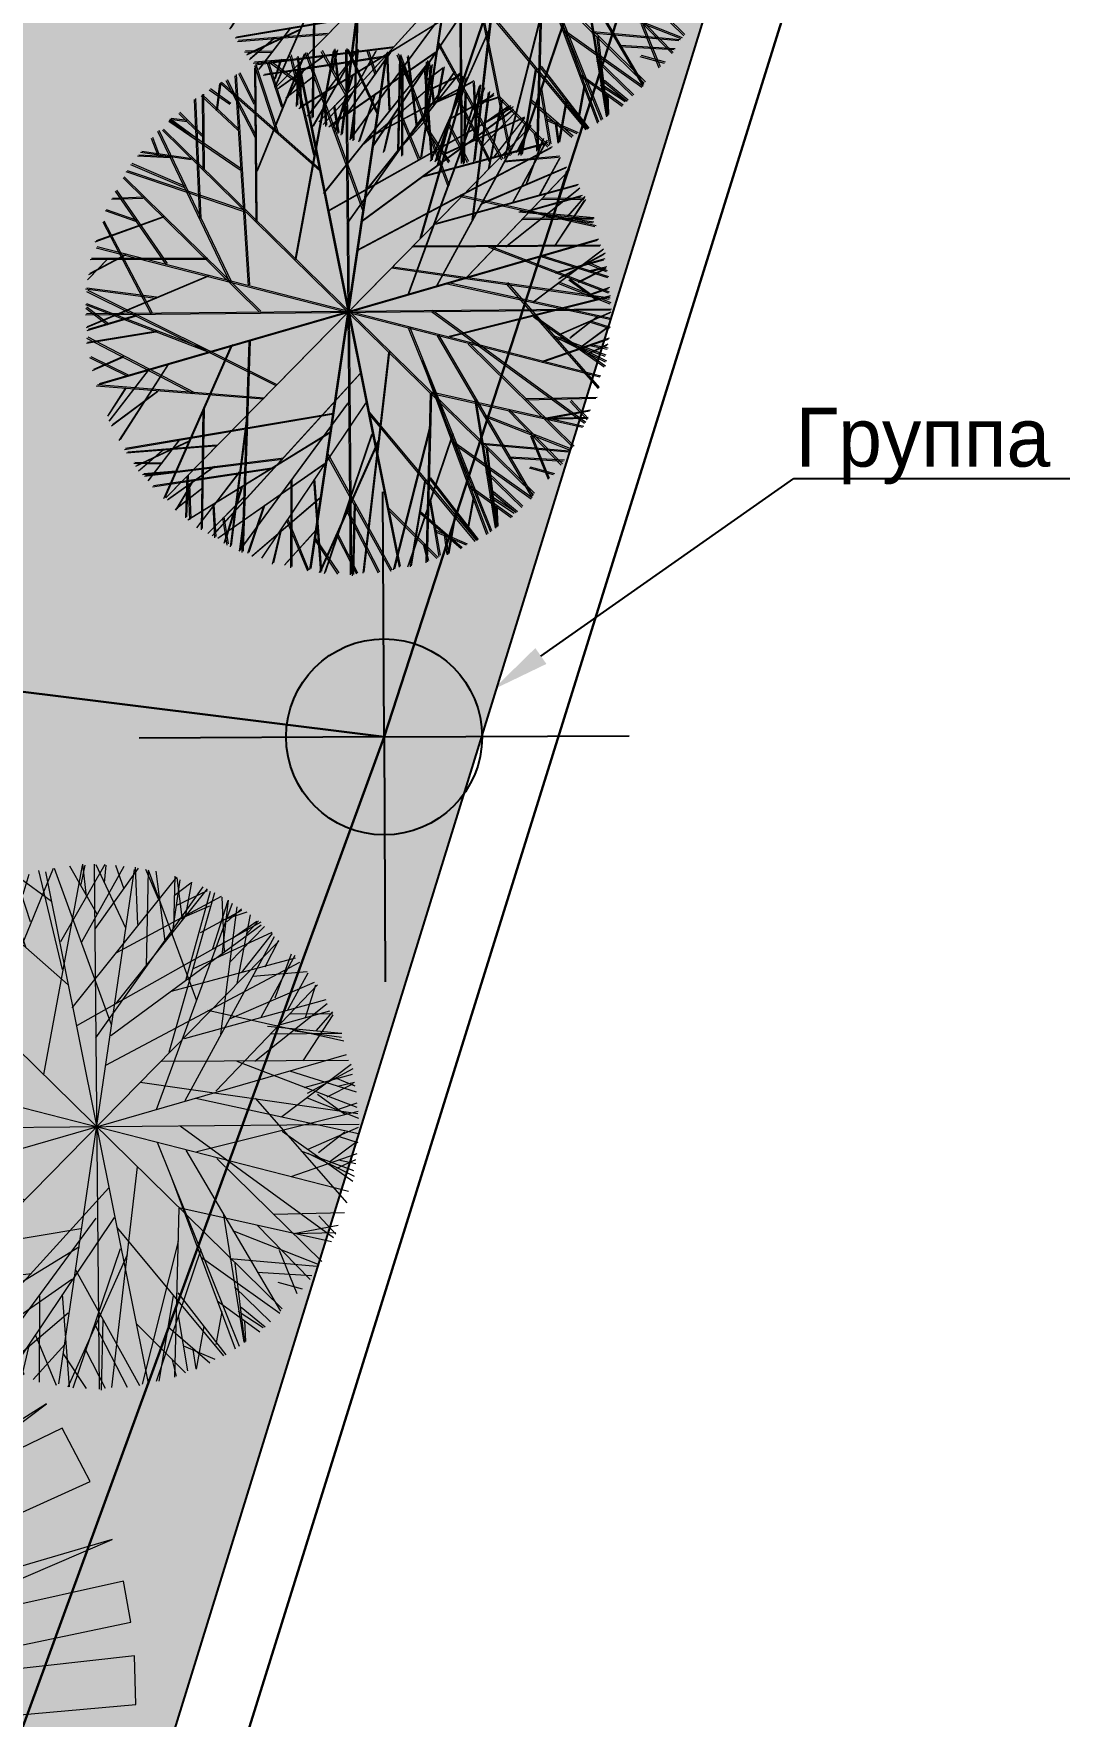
# Model space of a CAD drawing. Header units: millimetres. Extents: x -1042495 to -977915, y 3191218 to 3280168.
# Drawn here: x -990383 to -985150, y 3216048 to 3224631 of the extents above; entities that cross this region are included whole.
import ezdxf
from ezdxf import colors
from ezdxf.entities.mleader import LeaderData, LeaderLine
from ezdxf.math import Vec2, Vec3

# ---------------------------------------------------------------- set-up
doc = ezdxf.new("R2010")
doc.units = ezdxf.units.MM
doc.layers.get('0').update_dxf_attribs({"lineweight": 15})
for name, color, linetype in [('000 Граница', 6, 'Continuous'), ('000 Привязки', 1, 'Continuous'), ('_Освещение уличные фанари', 1, 'Continuous'), ('p', 7, 'Continuous'), ('Сосны', 67, 'Continuous')]:
    doc.layers.add(name, color=color, linetype=linetype)
for name, color, linetype, lineweight in [('_Группы Электрика', 7, 'Continuous', 15), ('_Кабель 0.4', 1, 'g5_119_3', 30), ('деревья', 118, 'Continuous', 0)]:
    doc.layers.add(name, color=color, linetype=linetype, lineweight=lineweight)
doc.layers.add('АР-15_ Окружение деревья_Ном._пера__102', color=7, linetype='Continuous', lineweight=5, true_color=0xcccccc)
doc.layers.add('кустарники лиственные', color=7, linetype='Continuous', lineweight=20, true_color=0x455c00)
doc.linetypes.add('g5_119_3', pattern='A,4,-1,[31,GUGK_2005.shx,S=0.1,R=0,X=0,Y=0],4,[31,GUGK_2005.shx,S=0.1,R=180,X=0,Y=0],-1', length=10)

# ---------------------------------------------------------------- blocks, each defined once
blk = doc.blocks.new('й3')
at = {"layer": 'деревья', "lineweight": 0}
for p, q in [((-135.0005525550951, 507.1464805208379), (-91.23814700337243, 591.6659040655286)), ((-125.3775391008821, 549.405999999999), (-79.60253910088795, 594.5460000000021)), ((-123.6165391008835, 321.4429999999993), (-125.3775391008821, 587.7760000000017)), ((-84.73081395632471, 319.2984245867665), (30.18472518945055, 598.6245200519697)), ((-35.91373809227662, 439.5506420053425), (-58.28054031061765, 599.0202421789363)), ((-53.19453910087759, 596.8059999999969), (165.1154608991201, 167.9629999999997)), ((88.79587012191769, 318.1925874934095), (-22.57260615707492, 598.9517569541676)), ((24.27046089911892, 549.405999999999), (-14.46153910088469, 599.0560000000005)), ((0.01046089910960291, 599.9959999999992), (0.01046089910960291, -600)), ((4.904460899109836, 486.2079999999987), (36.59446089911216, 596.8059999999969)), ((41.50578191094974, 439.0534589406998), (65.89057539888017, 598.2269776790599)), ((182.7214608991198, 355.2979999999989), (54.20046089911193, 596.8059999999969)), ((98.21346089911822, 515.5489999999991), (128.1434608991112, 585.5159999999996)), ((141.4407932763133, 505.3888769947407), (98.75239104278444, 590.455800124404)), ((-211.8816873365868, 482.515776984219), (-236.8683836662094, 551.9357647941506)), ((-220.4475391008891, 420.7530000000006), (-165.8705391008843, 576.4860000000008)), ((-211.6455391008785, 558.4359999999979), (-0.3775391008821316, 450.094000000001)), ((160.0737781332427, 571.9944905743869), (-160.0479108090367, -571.9994361003774)), ((-152.7884397476591, 573.9827502718108), (152.8181503137312, -573.9739615039689)), ((128.1379029491945, 457.8677427919756), (243.8677384947514, 548.8843468073355)), ((196.8054608991224, 195.0469999999987), (163.3544608991215, 576.4860000000008)), ((170.397460899112, 511.0349999999999), (232.0164608991181, 551.6660000000011)), ((177.4394608991133, 436.5519999999997), (254.9044608991098, 542.6359999999986)), ((-326.08153910088, 504.2639999999992), (-232.7715391008824, 235.6739999999991)), ((-311.997539100892, 511.0349999999999), (-2.138539100880735, 201.8179999999993)), ((-281.4888741859613, 528.9573060386792), (-112.7948728737829, 414.9199384687236)), ((-264.4615391008847, 465.8940000000002), (-262.7015391008899, 538.1160000000018)), ((288.1936128888919, 525.342583912512), (118.0687861137994, 413.4509819231462)), ((308.4543852160714, 513.6832868732927), (232.3616181580437, 38.52492848058682)), ((316.5234608991159, 508.7779999999984), (302.4394608991133, 305.643)), ((-370.0965391008795, 470.4079999999994), (-352.4895391008904, 355.2979999999989)), ((-356.7090802918392, 403.6583734079941), (-360.9679840817407, 477.3444715575679)), ((-288.7343273347942, 372.4055333222132), (-341.6790637237718, 492.6199092083807)), ((293.455655662241, 368.7116002667135), (347.9187378474599, 488.2457542139673)), ((311.2424608991132, 425.2669999999998), (358.7774608991167, 481.6929999999993)), ((334.6982582304918, 152.2985200466064), (370.9978823884594, 468.4897907847335)), ((343.150570492362, 429.7561699665712), (341.0842435628729, 492.6928096689007)), ((361.8207935765968, 399.1009893844821), (367.012637720225, 472.7272352237742)), ((-70.07018586616323, 268.0709742500367), (-416.8697014679055, 430.3817135755489)), ((-401.7865391008818, 445.5800000000017), (-364.8145391008875, 432.0380000000005)), ((73.48758928989992, 267.154932551508), (422.3150574623724, 425.0602129267645)), ((290.2826751630491, 390.0823145520844), (381.0238815400808, 460.8085979921234)), ((356.9084824046004, 179.5655328020002), (395.253448104806, 450.4408271912253)), ((-438.7575391008868, 364.3260000000009), (-444.0395391008788, 402.6959999999999)), ((-396.8076433456154, 343.4669180922865), (-442.3373602484207, 404.4442160625076)), ((-327.3068585502187, 243.3246127296843), (-439.9406047233788, 405.1895660951341)), ((420.0104608991096, -420), (-419.9895391008904, 420)), ((420.0104608991096, 420), (-419.9895391008904, -420)), ((352.3533238398231, 311.1219096192071), (425.6060320388206, 416.1899482537665)), ((382.9753588877793, 358.8488365851808), (448.3674267571769, 397.7726525435719)), ((401.1537766107504, 338.4064880055666), (447.4521582789312, 398.8022315965463)), ((-215.783657173859, 336.2349408046648), (-489.180589252981, 346.1283241853707)), ((-458.1235391008813, 382.3830000000016), (-405.3075391008897, 330.4709999999977)), ((273.9233396625204, 41.75331222241584), (471.5081911544694, 369.7394500131886)), ((362.2984608991101, 251.474000000002), (489.0594608991087, 350.7839999999997)), ((371.10146089911, 371.0980000000018), (466.1714608991169, 375.612000000001)), ((392.6592563566373, 368.2823219073543), (470.6574895008525, 365.9130487317489)), ((-511.3619746919139, 312.3168581340142), (-477.8841576626146, 265.5830470337787)), ((-498.6165391008835, 328.2139999999999), (-327.8425391008932, 328.2139999999999)), ((-418.2063616002852, 248.0229103230304), (-498.0082179690071, 330.8953268686164)), ((139.8503166433802, -26.81907430767023), (508.1271040902211, 314.7452666953577)), ((220.0527131675626, 333.4678763839584), (493.5530214783066, 339.8977176670378)), ((421.3419184873928, 242.699107466924), (502.1870063696842, 324.5541346143291)), ((438.6579054919566, 312.6930129474858), (512.3864388080547, 309.2458841340667)), ((-532.0675391008845, 274.0440000000017), (-401.7865391008818, 208.5900000000001)), ((-324.4150638219289, 62.27628744814865), (-526.1533759547892, 287.0657493069812)), ((-463.1762074886065, 296.4660947846278), (-525.554375851978, 287.8489934372265)), ((233.7774608991167, 233.4170000000013), (533.0734608991188, 274.0440000000017)), ((348.5581469675672, 59.5629299951288), (514.1722588804259, 301.8261066776722)), ((400.4880733429891, 248.3472985080552), (525.5674764771102, 288.4694145117537)), ((466.9217214158707, 290.5688340694578), (529.1857451225515, 281.1623641762089)), ((-547.9125391008856, 244.7019999999975), (-477.4895391008904, 210.8470000000016)), ((-543.0283221824648, 253.2084248991814), (-62.52599949126306, 227.072383933526)), ((546.2195446755068, 246.3032554413294), (65.42473445678479, 226.2551828219512)), ((543.6364608991134, 253.7309999999998), (209.1294608991157, 3.19800000000032)), ((440.9195506814285, 196.7580680431129), (549.2291190486867, 234.1224404464956)), ((471.9990818601655, 243.3978430716306), (539.2284438386996, 252.8689247394068)), ((-322.5605391008867, 206.3329999999987), (-591.9265391008812, 93.47999999999956)), ((-411.5494693277433, 158.459955849532), (-564.9168386439997, 207.5443449158265)), ((-560.2365391008934, 208.5900000000001), (-208.1235391008813, 208.5900000000001)), ((207.6329210809636, -38.25208728140933), (559.5617397340975, 202.8334993686731)), ((555.4311410445953, 224.818594692988), (424.4265779900597, 68.93404850610386)), ((-532.8637371507939, 163.2191859484228), (-578.2263631852838, 148.7949576759784)), ((-515.4609233079973, 98.54498345770844), (-572.6002084126667, 174.6618882406001)), ((-570.7995391008881, 179.2479999999996), (-470.4475391008891, 147.6490000000013)), ((501.9851994120836, 160.4329798010513), (573.6320403677673, 178.0454720173802)), ((-597.2085391008877, 28.02500000000146), (-120.0955391008902, 120.5650000000023)), ((-586.6455391008785, 127.3359999999993), (-359.532539100881, 75.42399999999907)), ((385.1854608991125, 134.107), (582.3694608991209, 136.3640000000014)), ((473.6668379497569, 144.5112152616712), (589.9020543264487, 97.87972775736853)), ((497.2983723718062, 77.56290629228897), (576.1591575681523, 150.26263693289)), ((-598.7065741755796, -23.94869840233878), (-422.7388603201543, 78.50885847608151)), ((-591.6266504157829, 91.53612947333386), (-233.2820820329362, -35.5104611952338)), ((586.7923360304994, 92.12508354019883), (-586.7714142322802, -92.12508354019883)), ((-583.3923946483992, 111.5377155232236), (583.413316446633, -111.5417155232244)), ((382.1693753424479, 82.38481545913601), (593.5336273829453, 68.42412180306565)), ((518.465708811389, 81.4027751199319), (597.9616199044249, 29.06654278049245)), ((-485.6729324420012, -5.210391314412846), (-596.0044234947418, 55.63014191040565)), ((-271.9023608874559, 53.24292071612945), (-568.6808197799546, -188.7017557274594)), ((-463.8471792264172, -379.2700626656624), (-231.6938281466719, 42.23960072468617)), ((279.2606630172813, -51.33021654765616), (596.6108344967361, 59.87426511544618)), ((293.6364608991134, -66.77100000000064), (594.6924608991103, 70.90999999999985)), ((326.4001601022464, 50.99284687184627), (592.2222536433692, -92.42006513544766)), ((-526.6503143003938, 18.59388608425797), (-600.0346522483596, 26.22334510430301)), ((-599.9895391008904, 0), (600.0104608991096, 0)), ((-553.5049005364563, 30.24976032702034), (-597.6312180390669, 20.51108071124327)), ((-422.9392752957065, 30.06650506339429), (-594.7239989526715, -68.17859155776387)), ((-546.151539100887, -247.3349999999991), (-202.8425391008932, 0.940999999998894)), ((451.612003328235, 8.237302193843789), (596.0857440944237, -63.90961917515597)), ((510.9300588964543, 29.36164335765716), (597.6141378936445, -13.92662181210835)), ((-452.9615302292514, -70.93361994992301), (-598.2098532194213, -4.201486988778925)), ((-557.3205816202681, -22.82229465360797), (-597.4596120563801, -27.08849924895185)), ((-452.8425391008932, -1.315999999998894), (-590.1665391008864, -100.6270000000004)), ((-208.3263739234244, -34.14554736892751), (-458.1088761616265, -379.9559796358371)), ((-140.6668200342392, -22.00553017303537), (-371.8886677986739, -467.9096099182207)), ((92.93246089911554, -91.59799999999814), (596.4534608991089, -28.40099999999802)), ((440.9070873893652, -10.09615617501186), (601.8395766287722, -4.478227000268816)), ((-597.2085391008877, -48.71399999999994), (-542.6305391008937, -66.77100000000064)), ((-280.1607751698757, -46.03628652021507), (-541.2790100347338, -257.9203007852338)), ((-396.5684579023946, -48.4286402636244), (-524.1754434203613, -290.420827641683)), ((525.9320515789732, -286.0436314817998), (231.5823249500827, -45.39886356963689)), ((-460.8237942883134, -98.4422762635404), (-592.1037536352815, -93.94632754728082)), ((-100.7295391008811, -100.6270000000004), (-25.02553910088318, -597.1779999999999)), ((263.7074608991097, -184.137999999999), (589.4114608991222, -98.36899999999878)), ((450.3120773121773, -86.27863323163183), (564.4736555427371, -198.1597619214517)), ((-518.4887315371452, -146.1084284586723), (-586.7172391922941, -117.954386739053)), ((-584.8845391008799, -123.1970000000001), (-364.8145391008875, -116.4259999999995)), ((-285.4482059718284, -231.7853622261646), (-584.6973008907953, -123.4130336769449)), ((-422.2522624877893, -160.3310065548067), (-582.6058972013852, -141.23776512923)), ((-38.28032397094648, -137.1446148960677), (-508.1484769087838, -314.6774571303686)), ((-148.2645391008846, -150.2819999999992), (-146.5045391008898, -576.8650000000016)), ((36.56804761187232, -137.611756047525), (504.1499432695127, -321.0815412172451)), ((282.5174175372667, -235.3754526905395), (583.1151143946772, -130.8019998020609)), ((387.931717971107, -171.1965454320562), (582.8078116149409, -136.7669300099005)), ((-570.7995391008881, -184.137999999999), (-452.8425391008932, -179.6239999999998)), ((-470.9453104598215, -200.2541400139016), (-567.1573735125567, -188.7980335140419)), ((-435.5038698071294, -176.8320350480681), (-562.2039400956855, -195.6028685371384)), ((-526.7865391008818, -181.880000000001), (-554.9555391008762, -220.2510000000002)), ((-504.6351141737105, -187.4505086355966), (-537.2639397651219, -258.3356098171935)), ((-532.0675391008845, -274.4199999999983), (-167.6305391008791, -166.0809999999983)), ((-307.9175300604838, -173.8212378640346), (-381.9431676607055, -457.7925142616368)), ((-0.3775391008821316, -190.9089999999997), (258.4254608991178, -538.4950000000026)), ((511.4358622059372, -312.9102794800347), (113.1829758800304, -168.3534387906875)), ((186.2424608991132, -186.3940000000002), (267.2284608991176, -533.9809999999998)), ((188.002460899108, -186.3940000000002), (573.566460899121, -172.8529999999992)), ((381.6644608991191, -181.880000000001), (524.2704608991189, -290.219000000001)), ((433.2570643739746, -182.3270852458954), (559.7092270170979, -202.7011512092067)), ((458.8950072147272, -159.1889338158981), (542.1834479092358, -253.7280476666092)), ((532.2799069045432, -166.8192201485253), (571.5000395893439, -176.3650809366445)), ((-481.6744480446359, -208.3628627018152), (-556.371960724442, -222.9047878993515)), ((-331.8418413366453, -206.6568962092169), (-535.4941306637775, -264.9277556486959)), ((-472.2085391008877, -193.1660000000011), (-502.1375391008769, -263.135000000002)), ((-359.532539100881, -224.7649999999994), (-440.5185391008854, -405.3290000000015)), ((-58.243356157167, -202.9220623680703), (-430.872431630487, -410.5845905258975)), ((-199.3205391008814, -202.1939999999995), (-285.5885391008778, -527.2099999999991)), ((21.78774632317072, -598.2826680039652), (-62.51505428526434, -227.5473126632933)), ((-29.33581541421881, -597.9520192564232), (59.65582550808904, -228.3141508825865)), ((55.69636470534897, -203.6367720276176), (425.6653707778605, -416.002230694321)), ((459.1294608991157, -240.5639999999985), (555.9604608991212, -222.5080000000016)), ((502.2482737321698, -193.8202989084748), (533.9766765464738, -265.1129793452019)), ((510.7578952267213, -215.4813764441569), (555.5797614219191, -221.2236832785784)), ((-404.9847007704666, -269.0765055263219), (-514.2854167021869, -304.986493006294)), ((-441.8301204239833, -241.0155229047814), (-491.4917007116892, -336.083928383825)), ((-263.5413766265701, -256.4211360746885), (-190.8794569830643, -566.2837311692238)), ((430.4928790094855, -414.6880855295822), (301.2686202310724, -236.4249589885876)), ((425.0842904260062, -282.1652984077664), (499.782895989134, -267.6214224139767)), ((-396.9692967209558, -296.0430795440298), (-522.1243549497012, -291.4243618909131)), ((-389.4615391008847, -290.219000000001), (-514.4615391008847, -306.018)), ((-208.5996367398329, -285.5095056348509), (-499.2755832033872, -325.8452836553879)), ((-465.1665391008864, -301.5040000000008), (-495.0955391008902, -335.3600000000006)), ((-468.1478938374057, -288.5557303976311), (-487.4665789734136, -348.4896834511055)), ((-372.5755129148311, -307.0744501663139), (-454.28109055401, -387.3941707064587)), ((-244.0059612134501, -305.4329921838726), (-325.6748870916199, -500.8810276150471)), ((-78.4466590549273, -272.8748852705176), (-319.3914154362865, -507.4451145246312)), ((75.01204941411561, -273.8398717044256), (312.9664957295026, -511.4430062770552)), ((204.9945615852048, -288.121950043791), (495.136313553332, -332.1360910199146)), ((304.2004608991119, -301.5040000000008), (323.566460899121, -500.125)), ((472.9980015051697, -368.8022787084483), (403.0021310603479, -273.7506708016372)), ((-324.3205391008814, -324.0750000000007), (-481.0105391008838, -355.6739999999991)), ((-428.1773692270217, -314.1199769484738), (-466.6087439534313, -370.0888784620656)), ((-348.4957176558091, -334.1538468101862), (-437.8126856785093, -405.9141293363282)), ((-146.5045391008898, -321.8179999999993), (-39.10953910088574, -594.9219999999987)), ((240.1457022183895, -308.4922824216992), (319.3326017673389, -504.9590301115386)), ((314.7634608991211, -312.7900000000009), (496.10146089911, -333.1029999999992)), ((368.6841509102087, -311.7620250565997), (449.3658736624493, -393.1101568036174)), ((415.1154608991201, -326.3320000000022), (460.8904608991143, -380.5010000000002)), ((424.1923111164215, -319.5112200807198), (461.9117209206161, -375.9623903433749)), ((446.4059863773582, -333.6581829818278), (493.97450326533, -335.4081552897078)), ((-436.997539100892, -346.6450000000004), (-466.9265391008812, -373.7299999999996)), ((-246.8565391008888, -378.2439999999988), (-387.7015391008899, -457.2410000000018)), ((-340.3900865853502, -359.6692862340278), (-350.4276820874366, -484.5066517522755)), ((-146.5045391008898, -362.4449999999997), (-276.7865391008818, -529.4670000000006)), ((-61.99753910089203, -362.4449999999997), (179.2004608991119, -570.094000000001)), ((228.4954608991102, -364.7020000000011), (353.4954608991102, -484.3260000000009)), ((335.8351587243233, -363.9449931723721), (344.2908033136773, -488.899477796087)), ((-361.9901891429763, -388.5515040417413), (-422.0664631341788, -420.1794948621246)), ((-290.9816036934499, -410.6528846880537), (-391.2017989907035, -448.8652744534302)), ((-226.4988865047781, -411.8702413875762), (-259.9463365096744, -535.5089088390232)), ((-225.90650802858, -392.4712215012223), (-208.8351169842645, -561.0806023339974)), ((-208.5621134814282, -400.6373301257408), (-208.337384888262, -562.1235200339179)), ((203.4988731656777, -403.2400645877315), (201.2288358218357, -564.7104549522119)), ((285.7848988443002, -414.2987117931698), (385.5130706603086, -453.7773898769083)), ((375.7950621244818, -466.7241027966156), (360.0750996834977, -411.4276642688528)), ((-262.7015391008899, -439.1850000000013), (-347.2085391008877, -486.5829999999987)), ((-253.9016456983663, -444.3316812978301), (-253.7666342429875, -541.2232971627054)), ((-215.1665391008864, -454.9840000000004), (-199.3205391008814, -561.0649999999987)), ((-19.54923917903216, -423.5680467509337), (-137.1947480917006, -582.6957455487245)), ((-123.3656147873407, -441.5825186986149), (-74.0632626489969, -593.6335988481042)), ((14.21072773891501, -423.7749718896339), (129.83134504591, -584.3799629252426)), ((117.7906110670447, -443.1029002248542), (66.56638856901554, -594.5173378801628)), ((247.8624608991231, -448.2129999999997), (230.2564608991088, -549.7799999999988)), ((248.281351438709, -447.5051653526134), (246.9191559891478, -544.3872992915276)), ((-245.1227693336696, -479.287093267325), (-319.3350145100703, -503.4092924804681)), ((-146.5045391008898, -473.0409999999974), (-250.3775391008821, -543.0089999999982)), ((-126.8694504920277, -586.1962812315032), (-71.63152872859791, -481.8746533480371)), ((-84.88453910087992, -475.2980000000025), (-114.8145391008875, -585.893)), ((-61.91504352516495, -481.7497430059011), (-14.3838131052762, -598.434748622607)), ((55.83622509942506, -482.4885914892657), (6.830916403836454, -598.5622238122451)), ((59.48146089911461, -466.2690000000002), (105.2564608991088, -585.893)), ((119.4624519904319, -587.7631993474861), (65.55026171822101, -482.7503154472106)), ((-257.2819391541416, -541.1443350143418), (-214.2933811278344, -502.9763220739405)), ((-63.75753910088679, -527.2099999999991), (-93.6875391008798, -588.1500000000015)), ((-69.62486100457318, -505.4203749263907), (-24.09291227036738, -566.3978104781272)), ((63.2455331999081, -506.2687326230516), (16.94491813681088, -566.6645855169227)), ((84.12946089911566, -531.7239999999983), (38.35446089912148, -594.9219999999987)), ((250.4350919044809, -544.3666251630493), (207.9334046055737, -505.6571959532812)), ((-106.7550397947198, -546.9833596966273), (-87.679732130302, -590.5948127738629)), ((-87.77849414061347, -550.8485613334378), (-96.70581512030913, -590.214094558909)), ((-34.62414886130136, -553.2606185315562), (-49.45237867036485, -595.9466511151695)), ((27.64178813325998, -553.6480741613632), (41.92818239171174, -596.5184918884188)), ((99.84631166944746, -548.2986611909655), (80.22016689435986, -591.6650150066525)), ((80.8224200301629, -551.9094445154478), (89.25043505246867, -591.3848904126644))]:
    blk.add_line(p, q, dxfattribs=at)
blk = doc.blocks.new('Модель Сосны 21')
at = {"layer": 'АР-15_ Окружение деревья_Ном._пера__102', "color": 136, "linetype": 'Continuous', "lineweight": 5}
for p, q in [((-513.82155491, 2449.14387255), (-256.04490633, 2489.50164296625)), ((-477.37461072, 1917.6800441), (-513.82155491, 2449.14387255)), ((-256.04490633, 2489.50164296625), (-197.694588426625, 1136.906648535)), ((-197.694588426625, 1136.906648535), (-117.7707435273375, 2499.948532)), ((-117.7707435273375, 2499.948532), (118.5695967186625, 2500.05140418375)), ((118.5695967186625, 2500.05140418375), (-22.89457449466251, 787.3066206700004)), ((-22.89457449466251, 787.3066206700004), (281.224495721625, 2487.10326831625)), ((480.9968450550001, 2456.40708608375), (268.43878206, 1358.31999951625)), ((281.224495721625, 2487.10326831625), (480.9968450550001, 2456.40708608375)), ((683.18928671, 2408.1189529), (140.252105175625, 332.826584445)), ((268.43878206, 1358.31999951625), (683.18928671, 2408.1189529)), ((-966.8146497299999, 1906.02670983375), (-944.7501749116251, 2316.9335107)), ((-944.7501749116251, 2316.9335107), (-279.267928263375, 810.6132891950002)), ((-279.267928263375, 810.6132891950002), (-652.1746246516249, 2278.93340623375)), ((-652.1746246516249, 2278.93340623375), (-477.37461072, 1917.6800441)), ((140.252105175625, 332.826584445), (967.0046916416252, 2308.96154535)), ((967.0046916416252, 2308.96154535), (1228.149325878375, 2181.4067134)), ((-1321.67556875, 2124.22809795), (-1129.954424686625, 2232.30645333375)), ((-1129.954424686625, 2232.30645333375), (-966.8146497299999, 1906.02670983375)), ((-430.76127367, 600.8532724750002), (-1321.67556875, 2124.22809795)), ((1228.149325878375, 2181.4067134), (932.678835003375, 1521.46667918625)), ((1348.12839186625, 2109.41408758375), (501.5054673033751, 670.7732780483752)), ((932.678835003375, 1521.46667918625), (1348.12839186625, 2109.41408758375)), ((-1663.49869459375, 1868.24527528375), (-1477.03772141125, 2019.11565825)), ((-1477.03772141125, 2019.11565825), (-430.76127367, 600.8532724750002)), ((501.5054673033751, 670.7732780483752), (1498.25248087, 2005.623648)), ((1498.25248087, 2005.623648), (1683.90842675, 1852.5497768)), ((-815.3213043216251, 857.226626243375), (-1663.49869459375, 1868.24527528375)), ((1683.90842675, 1852.5497768), (489.852133041625, 367.786587231625)), ((-687.134627438375, 589.199938213375), (-1782.70327455, 1754.68592433375)), ((-1782.70327455, 1754.68592433375), (-815.3213043216251, 857.226626243375)), ((489.852133041625, 367.786587231625), (1890.37216831625, 1641.37493684375)), ((1890.37216831625, 1641.37493684375), (1999.8353102, 1506.08533099625)), ((-2063.25993961625, 1413.61111450875), (-1947.47665795, 1569.51396978375)), ((-1947.47665795, 1569.51396978375), (-687.134627438375, 589.199938213375)), ((1999.8353102, 1506.08533099625), (897.7188322166251, 600.8532724750002)), ((-442.4146079333751, 286.213247396625), (-2063.25993961625, 1413.61111450875)), ((897.7188322166251, 600.8532724750002), (2080.6034459, 1392.37327876125)), ((2080.6034459, 1392.37327876125), (2220.08476521625, 1157.027851781625)), ((-1246.494672023375, 589.199938213375), (-2161.96360991625, 1257.21896076125)), ((-2161.96360991625, 1257.21896076125), (-442.4146079333751, 286.213247396625)), ((-2343.07548306625, 873.6510663566253), (-2210.27877188375, 1170.047239428375)), ((-2210.27877188375, 1170.047239428375), (-1246.494672023375, 589.199938213375)), ((2220.08476521625, 1157.027851781625), (478.1987987783751, 251.25324461)), ((478.1987987783751, 251.25324461), (2326.21104703375, 925.2116656516251)), ((2326.21104703375, 925.2116656516251), (2390.1211057, 744.5615145950002)), ((-454.067942195, 111.4132334643375), (-2343.07548306625, 873.6510663566253)), ((-2409.08486811625, 670.0121078333751), (-2381.70556508375, 761.824431008375)), ((-2381.70556508375, 761.824431008375), (-454.067942195, 111.4132334643375)), ((2390.1211057, 744.5615145950002), (1224.012191558375, 391.0932557566251)), ((-1048.387989566625, 216.293241823375), (-2409.08486811625, 670.0121078333751)), ((-2457.56007193375, 460.8484960666251), (-2424.25774005, 612.702322431625)), ((-2424.25774005, 612.702322431625), (-1048.387989566625, 216.293241823375)), ((1224.012191558375, 391.0932557566251), (2446.96598423375, 528.282010561625)), ((2446.96598423375, 528.282010561625), (2486.93494971625, 285.379490388375)), ((-1397.98801743125, 204.639907561625), (-2457.56007193375, 460.8484960666251)), ((-2494.57643801625, 168.198704213375), (-2473.57694153375, 364.8732390283752)), ((-2473.57694153375, 364.8732390283752), (-1397.98801743125, 204.639907561625)), ((2486.93494971625, 285.379490388375), (757.8788210700001, 146.373236250875)), ((-582.2546190783752, -40.08011194383749), (-2494.57643801625, 168.198704213375)), ((757.8788210700001, 146.373236250875), (2499.55067111625, 135.005247119625)), ((2499.55067111625, 135.005247119625), (2500.16036273375, -120.8055928255)), ((-2481.16054551625, -306.589489046625), (-2500.16036273375, 1.1452933625145)), ((-2500.16036273375, 1.1452933625145), (-582.2546190783752, -40.08011194383749)), ((2500.16036273375, -120.8055928255), (536.4654700900002, 6.53322510481625)), ((536.4654700900002, 6.53322510481625), (2479.40169688375, -342.6269318716249)), ((-663.8279589149998, -144.9601203035), (-2481.16054551625, -306.589489046625)), ((-2451.31460273375, -490.793560068375), (-663.8279589149998, -144.9601203035)), ((-628.8679561283749, -203.2267916150001), (-2397.82074036625, -707.0650682433752)), ((-2348.35070115, -857.0518506950002), (-628.8679561283749, -203.2267916150001)), ((-290.921262525, -203.2267916150001), (-1942.4360235, -1573.466698525)), ((-1804.96627123375, -1729.45178695), (-290.921262525, -203.2267916150001)), ((2187.60661328375, -1215.046123386625), (548.1188043516249, -249.840128663375)), ((548.1188043516249, -249.840128663375), (2068.85860491625, -1407.47642577)), ((2432.34953196625, -589.742114308375), (1037.558843363375, -273.1467971866251)), ((1037.558843363375, -273.1467971866251), (2386.52480315, -753.72903104)), ((1036.052825728375, -2276.5539477), (198.5187764866251, -389.680139808375)), ((198.5187764866251, -389.680139808375), (711.2654840216248, -1811.3869198)), ((2386.52480315, -753.72903104), (862.7588294300001, -343.06680276)), ((862.7588294300001, -343.06680276), (2324.4842171, -927.2535886933751)), ((2479.40169688375, -342.6269318716249), (2432.34953196625, -589.742114308375)), ((-2397.82074036625, -707.0650682433752), (-2451.31460273375, -490.793560068375)), ((-931.8546469450001, -517.8668166933751), (-2263.25850168375, -1061.477589188375)), ((-2177.4017908, -1227.953251721625), (-931.8546469450001, -517.8668166933751)), ((-174.387919903375, -506.2134824300002), (-1129.600572023375, -2230.19527315)), ((-1007.728249613375, -2287.8991416), (-174.387919903375, -506.2134824300002)), ((1489.34649918, -2009.95253811625), (466.545464516625, -517.8668166933751)), ((466.545464516625, -517.8668166933751), (1272.96087400875, -2153.29071605)), ((711.2654840216248, -1811.3869198), (151.905439437875, -611.0934907900001)), ((151.905439437875, -611.0934907900001), (754.259924181625, -2384.5565206)), ((-69.50791154350001, -657.706827838375), (-486.7251711050002, -2452.40088151625)), ((-333.138996545, -2478.02098411625), (-69.50791154350001, -657.706827838375)), ((1643.53222499625, -1543.360231765), (699.6121497600001, -669.3601621016248)), ((699.6121497600001, -669.3601621016248), (1718.90042836625, -1817.84660931625)), ((47.02543107833749, -785.8935047233751), (-46.00121214216251, -2500.05140418375)), ((127.926600073375, -2497.30484916625), (47.02543107833749, -785.8935047233751)), ((1912.9877351, -1612.67173684125), (1014.252174838375, -809.200173246625)), ((1014.252174838375, -809.200173246625), (1643.53222499625, -1543.360231765)), ((-2263.25850168375, -1061.477589188375), (-2348.35070115, -857.0518506950002)), ((2324.4842171, -927.2535886933751), (2187.60661328375, -1215.046123386625)), ((-780.3613015366251, -995.6535214416251), (-1675.29261763375, -1855.37021076625)), ((-1548.90430388625, -1962.14952273375), (-780.3613015366251, -995.6535214416251)), ((-605.561287603375, -1007.306855705), (-1548.90430388625, -1962.14952273375)), ((-1384.050414, -2081.76753236625), (-605.561287603375, -1007.306855705)), ((-1942.4360235, -1573.466698525), (-2177.4017908, -1227.953251721625)), ((501.055782195, -2450.11381135), (291.745450583375, -1461.78689192875)), ((291.745450583375, -1461.78689192875), (399.2595915866252, -2468.67597756625)), ((2068.85860491625, -1407.47642577), (1912.9877351, -1612.67173684125)), ((-1675.29261763375, -1855.37021076625), (-1804.96627123375, -1729.45178695)), ((1718.90042836625, -1817.84660931625), (1489.34649918, -2009.95253811625)), ((-570.6012848166251, -1962.8802652), (-802.6466242500001, -2367.73819961625)), ((-701.825253165, -2399.60287856625), (-570.6012848166251, -1962.8802652)), ((-1129.600572023375, -2230.19527315), (-1384.050414, -2081.76753236625)), ((1272.96087400875, -2153.29071605), (1036.052825728375, -2276.5539477)), ((-802.6466242500001, -2367.73819961625), (-1007.728249613375, -2287.8991416)), ((-486.7251711050002, -2452.40088151625), (-701.825253165, -2399.60287856625)), ((754.259924181625, -2384.5565206), (501.055782195, -2450.11381135)), ((-46.00121214216251, -2500.05140418375), (-333.138996545, -2478.02098411625)), ((399.2595915866252, -2468.67597756625), (127.926600073375, -2497.30484916625))]:
    blk.add_line(p, q, dxfattribs=at)
blk = doc.blocks.new('A$C4F844F8D')
at = {"layer": 'кустарники лиственные', "xscale": -2.232502272000008, "yscale": 2.232502272, "zscale": 2.232502272, "rotation": 90.52186044708989}
for p in [(10977.35000122245, 31525.96097241854), (10412.06075972796, 29427.03921607649)]:
    blk.add_blockref('й3', p, dxfattribs=at)

msp = doc.modelspace()

# ---------------------------------------------------------------- hatches: boundary and pattern name
at = {"layer": '000 Привязки', "true_color": 0x999b37}
h = msp.add_hatch(color=55, dxfattribs=at)
h.dxf.hatch_style = 1
edge = h.paths.add_edge_path()
edge.add_line((-993583.6799596155, 3224703.432391435), (-995748.8988106595, 3217927.512614312))
edge.add_line((-995748.8988106595, 3217927.512614312), (-995463.1339425707, 3217836.197556381))
edge.add_line((-995463.1339425707, 3217836.197556381), (-995916.8989666475, 3216416.167768034))
edge.add_arc((-1005336.627306267, 3205577.485049185), 14359.95560829164, 36.37272834088418, 49.00660914071028, ccw=False)
edge.add_line((-993774.3333654694, 3214093.451459329), (-991611.2027678682, 3211415.603731206))
edge.add_line((-991611.2027678682, 3211415.603731206), (-989700.4723121859, 3215862.14240329))
edge.add_line((-989700.4723121859, 3215862.14240329), (-985642.9988891635, 3228982.245658144))
edge.add_line((-985642.9988891635, 3228982.245658144), (-1025266.52277493, 3230353.979917555))
edge.add_line((-1025266.52277493, 3230353.979917555), (-1023687.257262442, 3222587.872756049))
edge.add_line((-1023687.257262442, 3222587.872756049), (-1023695.783507126, 3222326.567317041))
edge.add_arc((-1023962.498053955, 3209574.404607299), 12754.95160418967, 56.17396388743788, 88.80181969915333, ccw=False)
edge.add_arc((-999698.3523725292, 3269111.528290848), 51863.62485566937, 250.6740921346428, 251.0128811404024)
edge.add_line((-1016572.471928616, 3220069.712741498), (-1016115.194578112, 3221500.734137557))
edge.add_line((-1016115.194578112, 3221500.734137557), (-1015829.429709447, 3221409.419079442))
edge.add_line((-1015829.429709447, 3221409.419079442), (-1015220.677720388, 3223314.471143827))
edge.add_arc((-1016363.737199767, 3223679.731361484), 1199.999999999999, 342.2789214714277, 448.0172584244991)
edge.add_line((-1016322.219045024, 3224879.012914259), (-1017141.033947819, 3224907.359622161))
edge.add_line((-1017141.033947819, 3224907.359622161), (-1017210.230796141, 3222908.559235268))
edge.add_line((-1017210.230796141, 3222908.559235268), (-1022207.237266012, 3223081.551546571))
edge.add_line((-1022207.237266012, 3223081.551546571), (-1022172.638803448, 3224080.952840546))
edge.add_line((-1022172.638803448, 3224080.952840546), (-1021999.646492447, 3229077.959310452))
edge.add_line((-1021999.646492447, 3229077.959310452), (-1017002.640022577, 3228904.966999148))
edge.add_line((-1017002.640022577, 3228904.966999148), (-1017071.838553805, 3226906.118000321))
edge.add_line((-1017071.838553805, 3226906.118000321), (-1015689.754689758, 3226858.271377789))
edge.add_arc((-1015648.236535015, 3228057.552930565), 1200.000000000151, 268.0172584244935, 340.1155040881408)
edge.add_arc((-1013391.324058854, 3227241.252694775), 1200.000000000096, 88.01725842450458, 160.1155040881408, ccw=False)
edge.add_line((-1013349.805904112, 3228440.534247551), (-995786.762608859, 3227832.515932257))
edge.add_arc((-995869.7989183429, 3225433.952826738), 2399.999999968609, -17.7210785285788, 88.01725842450071, ccw=False)
at = {"layer": '_Освещение уличные фанари', "linetype": 'Continuous'}
h = msp.add_hatch(color=1, dxfattribs=at)
h.paths.add_polyline_path([(-988595.0977656825, 3221044.07718931), (-988095.1030648827, 3221046.379182393, 0.414213562373095), (-988597.3997587659, 3221544.071890109)], flags=0)
h.paths.add_polyline_path([(-988595.0977656825, 3221044.07718931), (-989095.0924664823, 3221041.775196226, 0.414213562373095), (-988592.795772599, 3220544.08248851)], flags=0)

# ---------------------------------------------------------------- linework, layer by layer
at = {"layer": '000 Граница'}
msp.add_lwpolyline([(-1033142.18717787, 3244724.491745695), (-1001307.873298857, 3279313.550128862), (-989147.2214710452, 3275033.696493968), (-980318.0226566531, 3271335.582340404), (-978370.3115422465, 3252100.353685305), (-985642.9988891818, 3228982.245658085), (-1025266.522774909, 3230353.979917452), (-1023687.257262442, 3222587.872756049), (-1023919.598242972, 3215467.274630293), (-1025057.144647811, 3210444.437963888), (-1026565.012326453, 3205550.683263883), (-1027258.090718482, 3202758.955780372), (-999185.7569582202, 3193788.550144956), (-989700.4723121859, 3215862.14240329), (-985642.9988891818, 3228982.245658085)], dxfattribs=at)
msp.add_lwpolyline([(-1033142.18717787, 3244724.491745695), (-1001307.873298857, 3279313.550128862), (-989147.2214710452, 3275033.696493968), (-980318.0226566531, 3271335.582340404), (-978370.3115422465, 3252100.353685305), (-985642.9988891818, 3228982.245658085), (-1025266.522774909, 3230353.979917452), (-1023687.257262442, 3222587.872756049), (-1023919.598242972, 3215467.274630293), (-1025057.144647811, 3210444.437963888), (-1026565.012326453, 3205550.683263883), (-1027258.090718482, 3202758.955780372), (-999185.7569582202, 3193788.550144956), (-989700.4723121859, 3215862.14240329), (-985642.9988891818, 3228982.245658085)], dxfattribs=at)
at = {"layer": '_Кабель 0.4'}
for points in [[(-991577.0140440805, 3212877.700065468), (-988595.1636967829, 3221043.581555281), (-986458.6426075806, 3227621.890975909)], [(-994214.3798663589, 3221744.096953093), (-988595.1636967829, 3221043.581555281)]]:
    msp.add_lwpolyline(points, dxfattribs=at)
at = {"layer": '_Освещение уличные фанари', "color": 1, "linetype": 'Continuous'}
for q in [(-988600.852748391, 3222294.063941309), (-989845.084517682, 3221038.322206601), (-987345.111013683, 3221049.832172018), (-988589.342782974, 3219794.09043731)]:
    msp.add_line((-988595.0977656825, 3221044.07718931), q, dxfattribs=at)
msp.add_circle((-988595.0977656825, 3221044.07718931), 500, dxfattribs=at)
at = {"layer": 'p', "color": 5, "linetype": 'Continuous', "lineweight": 30}
msp.add_lwpolyline([(-1027724.760831568, 3202198.112787709), (-1024874.760831568, 3213088.112787709), (-1024274.760831568, 3216068.112787709), (-1024044.760831568, 3218928.112787709), (-1023974.760831568, 3221898.112787709), (-1024654.760831568, 3226668.112787709), (-1025674.760831568, 3230368.112787709), (-985234.7608315684, 3228968.112787709), (-989364.7608315684, 3215728.112787709), (-999254.7608315684, 3193138.112787709)], close=True, dxfattribs=at)

# ---------------------------------------------------------------- block references
msp.add_blockref('A$C4F844F8D', (-999191.7261921103, 3193782.592599945))
at = {"layer": 'кустарники лиственные', "xscale": -2.232502272000008, "yscale": 2.232502272, "zscale": 2.232502272, "rotation": 90.52186044708989}
for p in [(-988208.4069569977, 3225314.511117374), (-988773.6961984922, 3223215.589361032), (-990061.4247954056, 3219055.675199389)]:
    msp.add_blockref('й3', p, dxfattribs=at)
at = {"layer": 'Сосны', "linetype": 'Continuous', "lineweight": 13, "xscale": -1.054766121615364, "yscale": 1.05476612161536, "zscale": 1054.766121615361, "rotation": 271.6087296583349}
msp.add_blockref('Модель Сосны 21', (-992500.7308299378, 3216157.654928396), dxfattribs=at)

# ---------------------------------------------------------------- leaders
at = {"layer": '_Группы Электрика'}
ml = msp.add_multileader_mtext('Standard', dxfattribs=at)
ml.set_content('Группа 1', color=256)
ml.set_leader_properties()
ml.build(insert=Vec2(0, 0))
ml.multileader.update_dxf_attribs({"text_left_attachment_type": 6, "text_right_attachment_type": 6, "dogleg_length": 0.36, "arrow_head_size": 300})
ctx = ml.context
ctx.base_point, ctx.char_height, ctx.arrow_head_size, ctx.landing_gap_size, ctx.plane_origin = Vec3(-986504.664176771, 3222362.664563866), 300, 300, 9, Vec3(-988594.7692723643, 3221043.107524048)
ctx.left_attachment, ctx.right_attachment = 6, 6
notes = []
notes.append((ctx, [(0, (1, 1, 0), (-986505.0241767709, 3222362.664563866), (1, 0), 0.3599999999999679, [(0, [(-988040.8329265558, 3221284.227716886)], 0, [])])]))
ctx.mtext.insert, ctx.mtext.flow_direction = Vec3(-986495.664176771, 3222722.664563866), 5
for ctx, leaders in notes:
    for number, flags, end, landing, length, lines in leaders:
        leader = LeaderData()
        leader.index, (leader.has_last_leader_line, leader.has_dogleg_vector, leader.attachment_direction) = number, flags
        leader.last_leader_point, leader.dogleg_vector, leader.dogleg_length = Vec3(end), Vec3(landing), length
        for number, points, colour, breaks in lines:
            line = LeaderLine()
            line.index, line.vertices, line.color, line.breaks = number, Vec3.list(points), colors.encode_raw_color(colour), breaks
            leader.lines.append(line)
        ctx.leaders.append(leader)

doc.saveas('drawing.dxf')
